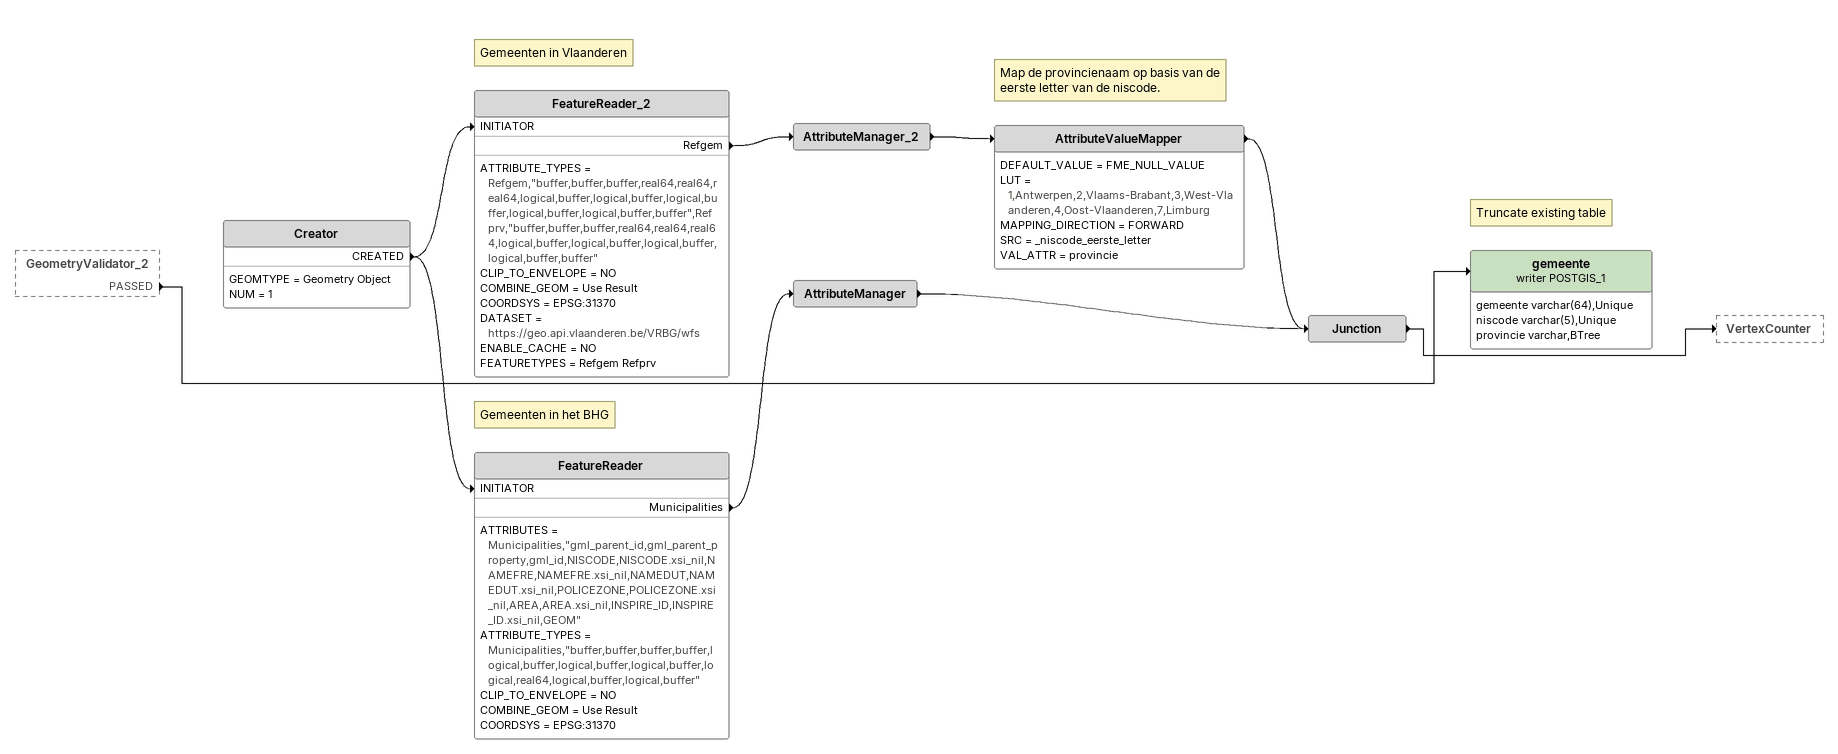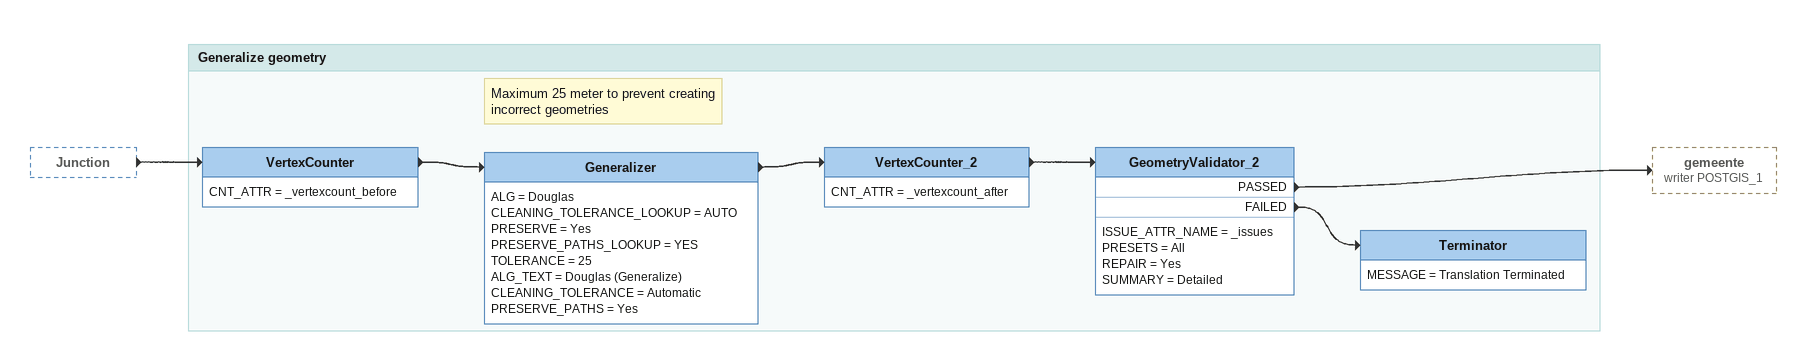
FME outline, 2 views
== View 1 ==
GeometryValidator_2 [outside]
    PASSED -> gemeente (writer POSTGIS_1)
Creator
    GEOMTYPE = Geometry Object
    NUM = 1
    CREATED -> FeatureReader [INITIATOR]
    CREATED -> FeatureReader_2 [INITIATOR]
Note: Gemeenten in Vlaanderen
FeatureReader_2
    ATTRIBUTE_TYPES = Refgem,"buffer,buffer,buffer,real64,real64,real64,logical,buffer,logical,buffer,logical,buffer,logical,buffer,logical,buffer,buffer",Refprv,"buffer,buffer,buffer,real64,real64,real64,logical,buffer,logical,buffer,logical,buffer,logical,buffer,buffer"
    CLIP_TO_ENVELOPE = NO
    COMBINE_GEOM = Use Result
    COORDSYS = EPSG:31370
    DATASET = https://geo.api.vlaanderen.be/VRBG/wfs
    ENABLE_CACHE = NO
    FEATURETYPES = Refgem Refprv
    Refgem -> AttributeManager_2
AttributeManager_2
    -> AttributeValueMapper
Note: Map de provincienaam op basis van de eerste letter van de niscode.
AttributeValueMapper
    DEFAULT_VALUE = FME_NULL_VALUE
    LUT = 1,Antwerpen,2,Vlaams-Brabant,3,West-Vlaanderen,4,Oost-Vlaanderen,7,Limburg
    MAPPING_DIRECTION = FORWARD
    SRC = _niscode_eerste_letter
    VAL_ATTR = provincie
    -> Junction
Note: Gemeenten in het BHG
FeatureReader
    ATTRIBUTES = Municipalities,"gml_parent_id,gml_parent_property,gml_id,NISCODE,NISCODE.xsi_nil,NAMEFRE,NAMEFRE.xsi_nil,NAMEDUT,NAMEDUT.xsi_nil,POLICEZONE,POLICEZONE.xsi_nil,AREA,AREA.xsi_nil,INSPIRE_ID,INSPIRE_ID.xsi_nil,GEOM"
    ATTRIBUTE_TYPES = Municipalities,"buffer,buffer,buffer,buffer,logical,buffer,logical,buffer,logical,buffer,logical,real64,logical,buffer,logical,buffer"
    CLIP_TO_ENVELOPE = NO
    COMBINE_GEOM = Use Result
    COORDSYS = EPSG:31370
    Municipalities -> AttributeManager
AttributeManager
    -> Junction
Junction
    -> VertexCounter
Note: Truncate existing table
gemeente (writer POSTGIS_1)
    attributes: gemeente varchar(64),Unique, niscode varchar(5),Unique, provincie varchar,BTree

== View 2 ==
Junction [outside]
    -> VertexCounter

Bookmark: Generalize geometry
VertexCounter
    CNT_ATTR = _vertexcount_before
    -> Generalizer
Note: Maximum 25 meter to prevent creating incorrect geometries
Generalizer
    ALG = Douglas
    CLEANING_TOLERANCE_LOOKUP = AUTO
    PRESERVE = Yes
    PRESERVE_PATHS_LOOKUP = YES
    TOLERANCE = 25
    ALG_TEXT = Douglas (Generalize)
    CLEANING_TOLERANCE = Automatic
    PRESERVE_PATHS = Yes
    -> VertexCounter_2
VertexCounter_2
    CNT_ATTR = _vertexcount_after
    -> GeometryValidator_2
GeometryValidator_2
    ISSUE_ATTR_NAME = _issues
    PRESETS = All
    REPAIR = Yes
    SUMMARY = Detailed
    PASSED -> gemeente (writer POSTGIS_1)
    FAILED -> Terminator
Terminator
    MESSAGE = Translation Terminated
